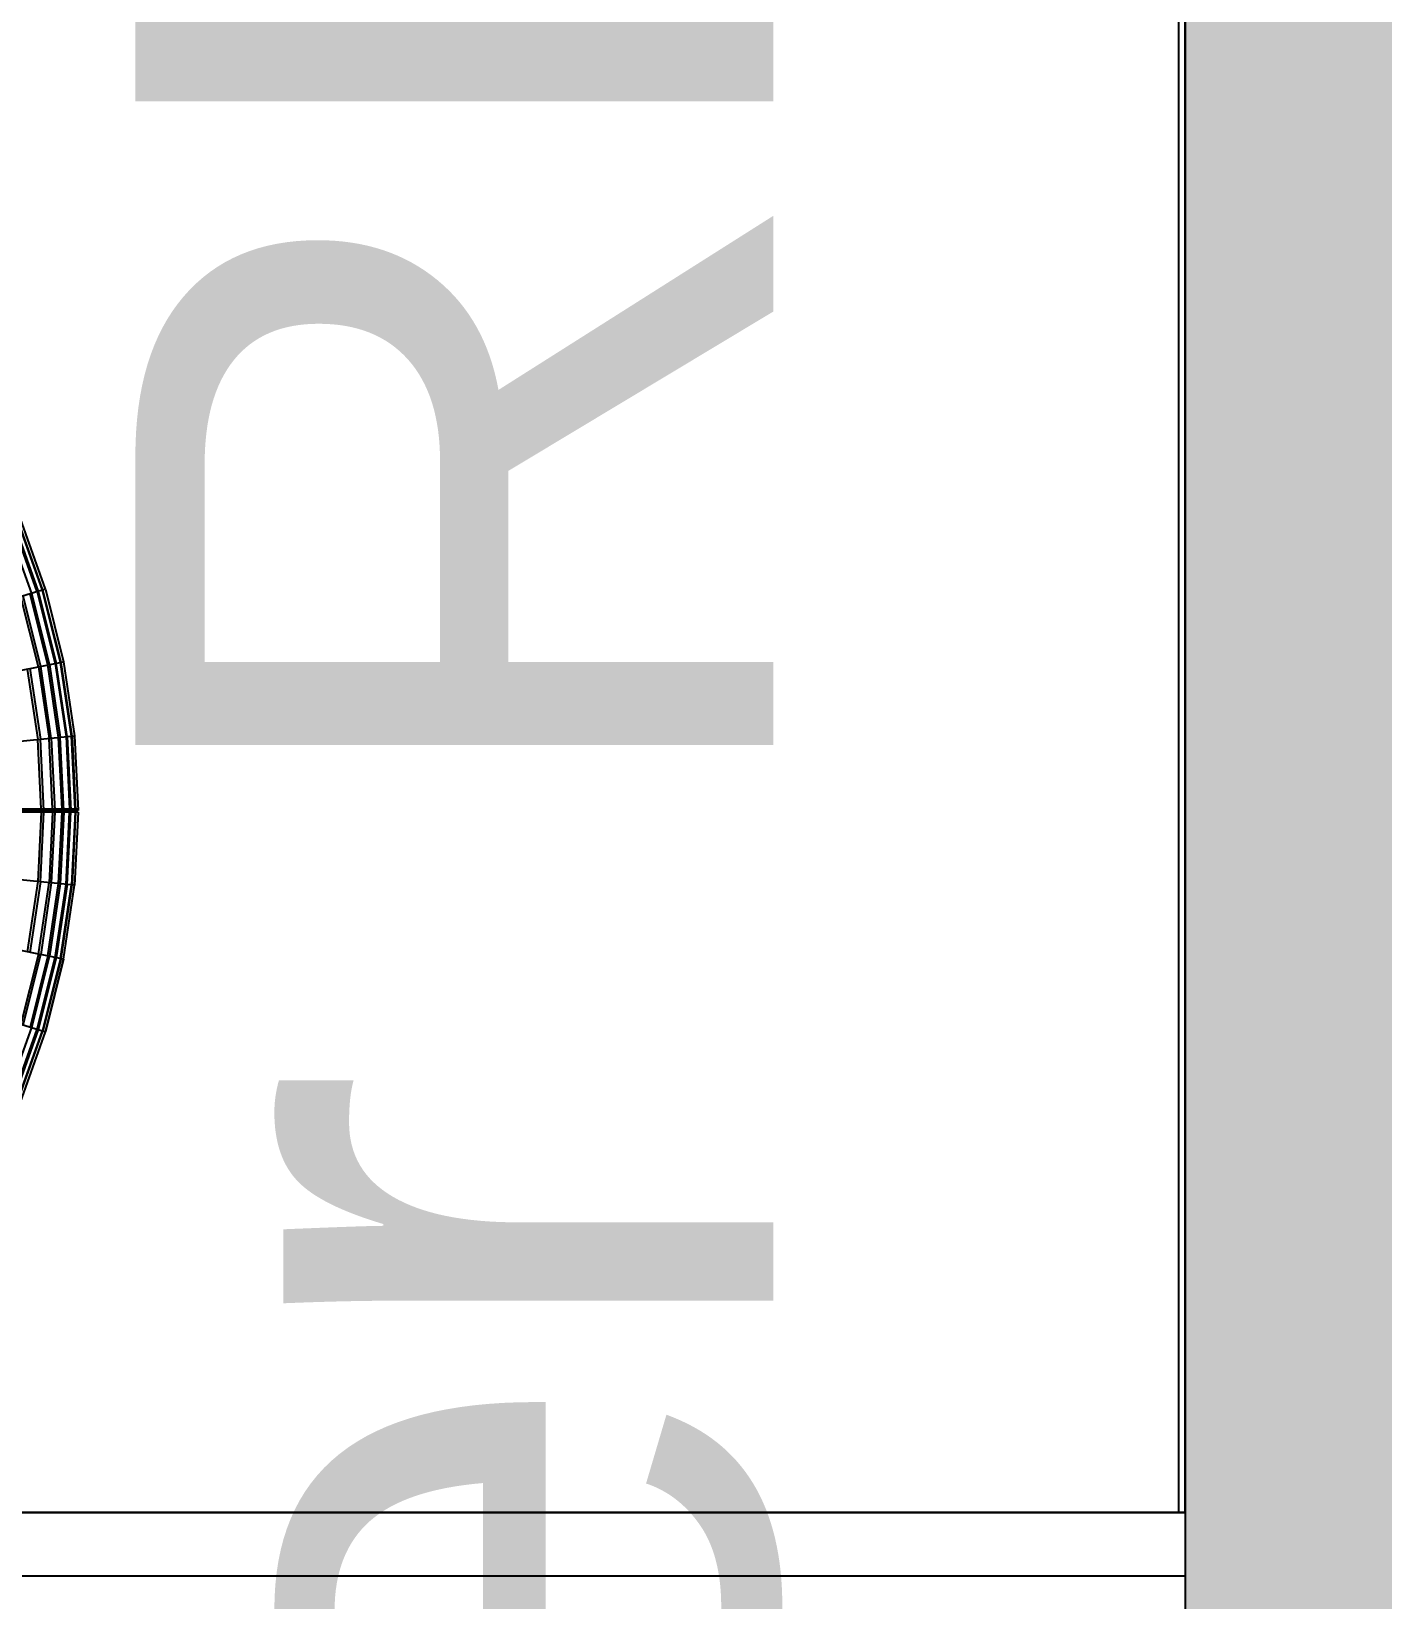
# Model space of a CAD drawing. Header units: inches. Extents: x 0 to 54693, y 0 to 31146.
# Drawn here: x 51072.4 to 51284.2, y 7954.7 to 8200.5 of the extents above; entities that cross this region are included whole.
import ezdxf

# ---------------------------------------------------------------- set-up
doc = ezdxf.new("R2010")
doc.units = ezdxf.units.IN
doc.header["$MEASUREMENT"] = 0
doc.layers.add('Added', color=3, linetype='Continuous')
doc.styles.get("Standard").update_dxf_attribs({"font": 'arial.ttf'})

msp = doc.modelspace()

# ---------------------------------------------------------------- linework, layer by layer
at = {"layer": 'Added', "linetype": 'Continuous', "lineweight": -2, "ltscale": 0.18}
for p, q in [((51253.23, 18348.31), (51253.23, 5148.32)), ((51252.23, 9843.35), (51252.23, 7968.35)), ((51252.23, 9843.35), (51252.23, 7968.35)), ((51253.23, 7968.35), (51253.23, 9843.35)), ((51253.23, 9843.35), (51253.23, 7968.35)), ((51253.23, 7968.35), (51253.23, 9843.35)), ((51072.44, 8112.36), (51068.57, 8123.19)), ((51073.32, 8112.63), (51069.41, 8123.54)), ((51069.57, 8123.6), (51073.48, 8112.68)), ((51074.12, 8112.87), (51070.19, 8123.86)), ((51074.2, 8112.9), (51070.27, 8123.89)), ((51074.6, 8113.02), (51070.66, 8124.05)), ((51074.6, 8113.02), (50961.15, 8078.6)), ((51074.6, 8113.02), (51077.45, 8101.65)), ((51073.51, 8100.87), (51070.76, 8111.85)), ((51073.85, 8100.93), (51071.09, 8111.95)), ((51074.98, 8101.16), (51072.19, 8112.29)), ((51075.23, 8101.21), (51072.44, 8112.36)), ((51073.32, 8112.63), (51076.13, 8101.39)), ((51073.48, 8112.68), (51076.3, 8101.42)), ((51076.96, 8101.55), (51074.12, 8112.87)), ((51077.04, 8101.57), (51074.2, 8112.9)), ((50961.58, 8078.6), (51077.45, 8101.65)), ((51073.51, 8100.87), (51075.17, 8089.66)), ((51075.51, 8089.7), (51073.85, 8100.93)), ((51076.66, 8089.81), (51074.98, 8101.16)), ((51075.23, 8101.21), (51076.92, 8089.84)), ((51076.13, 8101.39), (51077.83, 8089.93)), ((51078, 8089.94), (51076.3, 8101.42)), ((51078.67, 8090.01), (51076.96, 8101.55)), ((51078.76, 8090.02), (51077.04, 8101.57)), ((51077.45, 8101.65), (51079.17, 8090.06)), ((51071.74, 8100.51), (51073.38, 8089.49)), ((51072.16, 8100.6), (51073.8, 8089.53)), ((50962.87, 8078.6), (51079.17, 8090.06)), ((51073.91, 8078.6), (51073.38, 8089.49)), ((51074.35, 8078.35), (51073.8, 8089.53)), ((51075.72, 8078.6), (51075.17, 8089.66)), ((51075.51, 8089.7), (51076.07, 8078.35)), ((51077.21, 8078.6), (51076.66, 8089.81)), ((51077.48, 8078.35), (51076.92, 8089.84)), ((51077.83, 8089.93), (51078.39, 8078.6)), ((51078, 8089.94), (51078.57, 8078.35)), ((51079.23, 8078.6), (51078.67, 8090.01)), ((51078.76, 8090.02), (51079.33, 8078.35)), ((51079.17, 8090.06), (51079.75, 8078.35)), ((50961.15, 8078.6), (51079.73, 8078.6)), ((51079.73, 8078.1), (50960.93, 8078.1)), ((50961.15, 8078.1), (51074.6, 8043.69)), ((51077.45, 8055.06), (50961.58, 8078.1)), ((51079.17, 8066.65), (50962.87, 8078.1)), ((51079.75, 8078.35), (51010.46, 8078.35)), ((51073.91, 8078.1), (51073.38, 8067.22)), ((51073.8, 8067.18), (51074.34, 8078.1)), ((51075.72, 8078.1), (51075.17, 8067.04)), ((51076.06, 8078.1), (51075.51, 8067.01)), ((51076.66, 8066.9), (51077.21, 8078.1)), ((51077.47, 8078.1), (51076.92, 8066.87)), ((51077.83, 8066.78), (51078.39, 8078.1)), ((51078, 8066.76), (51078.56, 8078.1)), ((51079.23, 8078.1), (51078.67, 8066.7)), ((51079.32, 8078.1), (51078.76, 8066.69)), ((51079.73, 8078.1), (51079.17, 8066.65)), ((51073.38, 8067.22), (51071.74, 8056.19)), ((51073.8, 8067.18), (51072.16, 8056.11)), ((51073.51, 8055.84), (51075.17, 8067.04)), ((51075.51, 8067.01), (51073.85, 8055.77)), ((51074.98, 8055.55), (51076.66, 8066.9)), ((51076.92, 8066.87), (51075.23, 8055.5)), ((51076.13, 8055.32), (51077.83, 8066.78)), ((51078, 8066.76), (51076.3, 8055.28)), ((51076.96, 8055.15), (51078.67, 8066.7)), ((51077.04, 8055.14), (51078.76, 8066.69)), ((51077.45, 8055.06), (51079.17, 8066.65)), ((51073.51, 8055.84), (51070.76, 8044.85)), ((51071.09, 8044.75), (51073.85, 8055.77)), ((51074.98, 8055.55), (51072.19, 8044.42)), ((51072.44, 8044.34), (51075.23, 8055.5)), ((51073.32, 8044.08), (51076.13, 8055.32)), ((51076.3, 8055.28), (51073.48, 8044.03)), ((51076.96, 8055.15), (51074.12, 8043.83)), ((51077.04, 8055.14), (51074.2, 8043.81)), ((51077.45, 8055.06), (51074.6, 8043.69)), ((51074.6, 8043.69), (51077.45, 8055.06)), ((51068.57, 8033.52), (51072.44, 8044.34)), ((51069.41, 8033.17), (51073.32, 8044.08)), ((51073.48, 8044.03), (51069.57, 8033.1)), ((51070.19, 8032.85), (51074.12, 8043.83)), ((51070.27, 8032.81), (51074.2, 8043.81)), ((51070.66, 8032.65), (51074.6, 8043.69)), ((50653.23, 7968.35), (51253.23, 7968.35)), ((51253.23, 7968.35), (50653.23, 7968.35)), ((51252.23, 7968.35), (51253.23, 7968.35)), ((51253.23, 7968.35), (51253.23, 7958.35)), ((51253.23, 7958.35), (50663.23, 7958.35))]:
    msp.add_line(p, q, dxfattribs=at)
msp.add_solid([(51353.23, 5048.32), (51253.23, 5048.32), (51353.23, 18348.31), (51253.23, 18348.31)], dxfattribs=at)

# ---------------------------------------------------------------- texts
at = {"layer": 'Added'}
for s, p in [('RR', (51188.69, 8077.15)), ('Geländer', (51188.69, 7463.74))]:
    msp.add_text(s, height=100, rotation=90, dxfattribs=at).set_placement(p)

doc.saveas('drawing.dxf')
